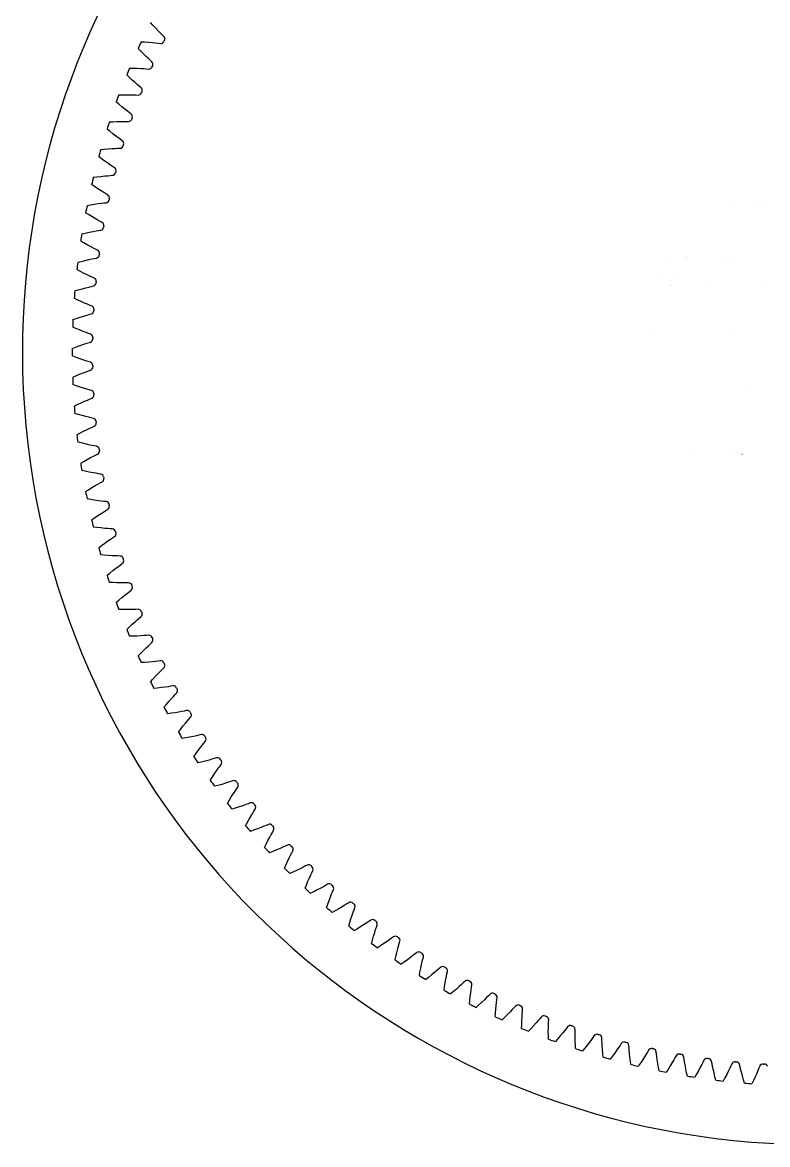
# Model space of a CAD drawing. Extents: x -8712 to 1826, y -2785 to 399.
# Drawn here: x -2061.2 to -1896.6, y -1034.3 to -786.5 of the extents above; entities that cross this region are included whole.
import ezdxf

# ---------------------------------------------------------------- set-up
doc = ezdxf.new("R2010")
doc.units = 0
doc.layers.get('0').update_dxf_attribs({"linetype": 'CONTINUOUS'})

msp = doc.modelspace()

# ---------------------------------------------------------------- linework, layer by layer
at = {"color": 1}
for p, q in [((-2032.39234, -787.044919), (-2032.899451, -786.477632)), ((-2031.785503, -787.70463), (-2032.39234, -787.044919)), ((-2031.193797, -788.328004), (-2031.785503, -787.70463)), ((-2030.721622, -788.811455), (-2031.193797, -788.328004)), ((-2030.339481, -789.193654), (-2030.721622, -788.811455)), ((-2029.965287, -789.560048), (-2030.339481, -789.193654)), ((-2035.117589, -792.762136), (-2035.646581, -792.215195)), ((-2034.48532, -793.397514), (-2035.117589, -792.762136)), ((-2034.959954, -790.725786), (-2034.200505, -790.772825)), ((-2034.200505, -790.772825), (-2033.306785, -790.840957)), ((-2033.306785, -790.840957), (-2032.450865, -790.919711)), ((-2032.450865, -790.919711), (-2031.778882, -790.991217)), ((-2031.778882, -790.991217), (-2031.242154, -791.054702)), ((-2031.242154, -791.054702), (-2030.722758, -791.12173)), ((-2033.869596, -793.997177), (-2034.48532, -793.397514)), ((-2033.378805, -794.461718), (-2033.869596, -793.997177)), ((-2032.981953, -794.82862), (-2033.378805, -794.461718)), ((-2032.593664, -795.18004), (-2032.981953, -794.82862)), ((-2037.538713, -796.54097), (-2036.778003, -796.558156)), ((-2036.778003, -796.558156), (-2035.882298, -796.591148)), ((-2035.882298, -796.591148), (-2035.023945, -796.636239)), ((-2035.023945, -796.636239), (-2034.349673, -796.681307)), ((-2034.349673, -796.681307), (-2033.810866, -796.723671)), ((-2033.810866, -796.723671), (-2033.289239, -796.770257)), ((-2037.616281, -798.581938), (-2038.166337, -798.056187)), ((-2036.959554, -799.192003), (-2037.616281, -798.581938)), ((-2036.320762, -799.767031), (-2036.959554, -799.192003)), ((-2035.812111, -800.211946), (-2036.320762, -799.767031)), ((-2035.401161, -800.562984), (-2035.812111, -800.211946)), ((-2039.887182, -802.452911), (-2039.126383, -802.440219)), ((-2039.126383, -802.440219), (-2038.230073, -802.438021)), ((-2038.230073, -802.438021), (-2037.370612, -802.449378)), ((-2037.370612, -802.449378), (-2036.69509, -802.467939)), ((-2036.69509, -802.467939), (-2036.155036, -802.489117)), ((-2036.155036, -802.489117), (-2035.631982, -802.515188)), ((-2034.999374, -800.898889), (-2035.401161, -800.562984)), ((-2039.884561, -804.495351), (-2040.454834, -803.991601)), ((-2039.20439, -805.079163), (-2039.884561, -804.495351)), ((-2038.543515, -805.628669), (-2039.20439, -805.079163)), ((-2038.017789, -806.053271), (-2038.543515, -805.628669)), ((-2037.593374, -806.387905), (-2038.017789, -806.053271)), ((-2037.178709, -806.707777), (-2037.593374, -806.387905)), ((-2041.918933, -810.493258), (-2042.508544, -810.012285)), ((-2042.001738, -808.452496), (-2041.242024, -808.409944)), ((-2041.242024, -808.409944), (-2040.346491, -808.372559)), ((-2040.346491, -808.372559), (-2039.487247, -808.350164)), ((-2039.487247, -808.350164), (-2038.811517, -808.342191)), ((-2038.811517, -808.342191), (-2038.271048, -808.34215)), ((-2038.271048, -808.34215), (-2037.747373, -808.347666)), ((-2041.216366, -811.049916), (-2041.918933, -810.493258)), ((-2040.534427, -811.573053), (-2041.216366, -811.049916)), ((-2039.992437, -811.976688), (-2040.534427, -811.573053)), ((-2039.555211, -812.294401), (-2039.992437, -811.976688)), ((-2039.128308, -812.597747), (-2039.555211, -812.294401)), ((-2043.879121, -814.530471), (-2043.121663, -814.458127)), ((-2043.121663, -814.458127), (-2042.228289, -814.385611)), ((-2042.228289, -814.385611), (-2041.370586, -814.329501)), ((-2041.370586, -814.329501), (-2040.69569, -814.295004)), ((-2040.69569, -814.295004), (-2040.155639, -814.273745)), ((-2040.155639, -814.273745), (-2039.632152, -814.258697)), ((-2043.71626, -816.56641), (-2044.324299, -816.108955)), ((-2042.99238, -817.095056), (-2043.71626, -816.56641)), ((-2042.290429, -817.591016), (-2042.99238, -817.095056)), ((-2041.73301, -817.973062), (-2042.290429, -817.591016)), ((-2041.805904, -820.274755), (-2041.283412, -820.239167)), ((-2041.283648, -818.273364), (-2041.73301, -817.973062)), ((-2040.845165, -818.559716), (-2041.283648, -818.273364)), ((-2045.273771, -822.705442), (-2045.899301, -822.272211)), ((-2045.516436, -820.677467), (-2044.762403, -820.57544)), ((-2044.529694, -823.205261), (-2045.273771, -822.705442)), ((-2044.762403, -820.57544), (-2043.872564, -820.467907)), ((-2043.872564, -820.467907), (-2043.017726, -820.378167)), ((-2043.017726, -820.378167), (-2042.344705, -820.3172)), ((-2042.344705, -820.3172), (-2041.805904, -820.274755)), ((-2043.808813, -823.673281), (-2044.529694, -823.205261)), ((-2043.236825, -824.033147), (-2043.808813, -823.673281)), ((-2042.77602, -824.315576), (-2043.236825, -824.033147)), ((-2042.326632, -824.584493), (-2042.77602, -824.315576)), ((-2046.91116, -826.884004), (-2046.161713, -826.752453)), ((-2046.161713, -826.752453), (-2045.276782, -826.610068)), ((-2045.276782, -826.610068), (-2044.426126, -826.486836)), ((-2044.426126, -826.486836), (-2043.756017, -826.399494)), ((-2043.756017, -826.399494), (-2043.219299, -826.335928)), ((-2043.219299, -826.335928), (-2042.698606, -826.279854)), ((-1905.243833, -826.24377), (-1905.245483, -826.244722)), ((-1898.735836, -826.245231), (-1898.738553, -826.246263)), ((-1897.400911, -826.24354), (-1897.403664, -826.244474)), ((-2046.589063, -828.900888), (-2047.231119, -828.49255)), ((-2045.825938, -829.37111), (-2046.589063, -828.900888)), ((-2045.087238, -829.810467), (-2045.825938, -829.37111)), ((-2044.501562, -830.1476), (-2045.087238, -829.810467)), ((-2044.030024, -830.411721), (-2044.501562, -830.1476)), ((-2046.438777, -832.802623), (-2045.593615, -832.646089)), ((-2045.593615, -832.646089), (-2044.927452, -832.532506)), ((-2044.927452, -832.532506), (-2044.393643, -832.447918)), ((-2044.393643, -832.447918), (-2043.875553, -832.371445)), ((-2043.570425, -830.662787), (-2044.030024, -830.411721)), ((-2047.66011, -835.143197), (-2048.317702, -834.76038)), ((-2048.06114, -833.140513), (-2047.317436, -832.97964)), ((-2047.317436, -832.97964), (-2046.438777, -832.802623)), ((-2046.879112, -835.583096), (-2047.66011, -835.143197)), ((-2046.123732, -835.993113), (-2046.879112, -835.583096)), ((-2045.525272, -836.306992), (-2046.123732, -835.993113)), ((-2045.043728, -836.552397), (-2045.525272, -836.306992)), ((-2044.574627, -836.785226), (-2045.043728, -836.552397)), ((-2048.964605, -839.437346), (-2048.22779, -839.2474)), ((-2048.22779, -839.2474), (-2047.356758, -839.036023)), ((-2047.356758, -839.036023), (-2046.518393, -838.846429)), ((-2046.518393, -838.846429), (-2045.857203, -838.70678)), ((-2045.857203, -838.70678), (-2045.327126, -838.6013)), ((-2045.327126, -838.6013), (-2044.812438, -838.504545)), ((-1918.166533, -838.491932), (-1918.167124, -838.49284)), ((-1914.758773, -838.478678), (-1914.759443, -838.479597)), ((-1914.199558, -838.477921), (-1914.200234, -838.478831)), ((-1905.664091, -838.480575), (-1905.665034, -838.481459)), ((-1904.43564, -838.480715), (-1904.436605, -838.481561)), ((-2048.485258, -841.422742), (-2049.157373, -841.066037)), ((-2047.687592, -841.83164), (-2048.485258, -841.422742)), ((-2046.916698, -842.211685), (-2047.687592, -841.83164)), ((-2046.306376, -842.501827), (-2046.916698, -842.211685)), ((-2045.815569, -842.728136), (-2046.306376, -842.501827)), ((-2047.199034, -845.078295), (-2046.543836, -844.912795)), ((-2046.543836, -844.912795), (-2046.018309, -844.786586)), ((-2046.018309, -844.786586), (-2045.507817, -844.6697)), ((-2045.337689, -842.942369), (-2045.815569, -842.728136)), ((-1920.646276, -842.924626), (-1920.646886, -842.92591)), ((-1918.361587, -844.65181), (-1918.362435, -844.653672)), ((-1917.866058, -844.650789), (-1917.866916, -844.652646)), ((-1917.524811, -842.937157), (-1917.525484, -842.938447)), ((-1909.677428, -844.652418), (-1909.678569, -844.654248)), ((-2049.063237, -847.72984), (-2049.748838, -847.399798)), ((-2049.62016, -845.764795), (-2048.891371, -845.546067)), ((-2048.891371, -845.546067), (-2048.029309, -845.300657)), ((-2048.029309, -845.300657), (-2047.199034, -845.078295)), ((-2048.250133, -848.107107), (-2049.063237, -847.72984)), ((-2047.464912, -848.456594), (-2048.250133, -848.107107)), ((-2046.84367, -848.722551), (-2047.464912, -848.456594)), ((-2046.344357, -848.929417), (-2046.84367, -848.722551)), ((-2045.858434, -849.124723), (-2046.344357, -848.929417)), ((-2050.026796, -852.113102), (-2049.307155, -851.865931)), ((-2049.307155, -851.865931), (-2048.455393, -851.586865)), ((-2048.455393, -851.586865), (-2047.634488, -851.332078)), ((-2047.634488, -851.332078), (-2046.986293, -851.140984)), ((-2046.986293, -851.140984), (-2046.466126, -850.994239)), ((-2046.466126, -850.994239), (-2045.960616, -850.857401)), ((-2049.393155, -854.054768), (-2050.091184, -853.751897)), ((-2048.565866, -854.399821), (-2049.393155, -854.054768)), ((-2047.76753, -854.718211), (-2048.565866, -854.399821)), ((-2047.136325, -854.959573), (-2047.76753, -854.718211)), ((-2046.629275, -855.146677), (-2047.136325, -854.959573)), ((-2047.824084, -857.598136), (-2047.183891, -857.381741)), ((-2047.183891, -857.381741), (-2046.669886, -857.214688)), ((-2046.669886, -857.214688), (-2046.170138, -857.058109)), ((-2046.13606, -855.322755), (-2046.629275, -855.146677)), ((-1921.312245, -855.32199), (-1921.312366, -855.323059)), ((-1904.07025, -855.320889), (-1904.070521, -855.322108)), ((-2050.183885, -858.472479), (-2049.474503, -858.197246)), ((-2049.474503, -858.197246), (-2048.634354, -857.884955)), ((-2048.634354, -857.884955), (-2047.824084, -857.598136)), ((-2049.474503, -860.387772), (-2050.183885, -860.112539)), ((-2048.634305, -860.70008), (-2049.474503, -860.387772)), ((-2047.824084, -860.986881), (-2048.634305, -860.70008)), ((-2047.183891, -861.203277), (-2047.824084, -860.986881)), ((-2046.669886, -861.37033), (-2047.183891, -861.203277)), ((-2046.170138, -861.526909), (-2046.669886, -861.37033)), ((-2050.091184, -864.833121), (-2049.393155, -864.53025)), ((-2049.393155, -864.53025), (-2048.565914, -864.185216)), ((-2048.565914, -864.185216), (-2047.767529, -863.866807)), ((-2047.767529, -863.866807), (-2047.136325, -863.625444)), ((-2047.136325, -863.625444), (-2046.629276, -863.43834)), ((-2046.629276, -863.43834), (-2046.13606, -863.262263)), ((-2049.307155, -866.719087), (-2050.026796, -866.471916)), ((-2048.455344, -866.998168), (-2049.307155, -866.719087)), ((-2047.634488, -867.252939), (-2048.455344, -866.998168)), ((-2046.986293, -867.444034), (-2047.634488, -867.252939)), ((-2046.466126, -867.590779), (-2046.986293, -867.444034)), ((-2046.84367, -869.862467), (-2046.344357, -869.6556)), ((-2045.960615, -867.727617), (-2046.466126, -867.590779)), ((-2046.344357, -869.6556), (-2045.858434, -869.460295)), ((-1901.510025, -867.733325), (-1901.509476, -867.734321)), ((-2049.748838, -871.185219), (-2049.063237, -870.855177)), ((-2049.063237, -870.855177), (-2048.25018, -870.477932)), ((-2048.25018, -870.477932), (-2047.464912, -870.128424)), ((-2047.464912, -870.128424), (-2046.84367, -869.862467)), ((-2048.891371, -873.03895), (-2049.62016, -872.820223)), ((-2048.029259, -873.284375), (-2048.891371, -873.03895)), ((-2047.199034, -873.506723), (-2048.029259, -873.284375)), ((-2046.543836, -873.672222), (-2047.199034, -873.506723)), ((-2046.018309, -873.798432), (-2046.543836, -873.672222)), ((-2045.507816, -873.915318), (-2046.018309, -873.798432)), ((-2049.157373, -877.51898), (-2048.485258, -877.162276)), ((-2048.485258, -877.162276), (-2047.687639, -876.753401)), ((-2047.687639, -876.753401), (-2046.916697, -876.373333)), ((-2046.916697, -876.373333), (-2046.306376, -876.083191)), ((-2046.306376, -876.083191), (-2045.81557, -875.856881)), ((-2045.81557, -875.856881), (-2045.337689, -875.642649)), ((-2048.22779, -879.337618), (-2048.964605, -879.147672)), ((-2047.356708, -879.549007), (-2048.22779, -879.337618)), ((-2046.518393, -879.738589), (-2047.356708, -879.549007)), ((-2045.857203, -879.878238), (-2046.518393, -879.738589)), ((-2045.327126, -879.983718), (-2045.857203, -879.878238)), ((-2045.525272, -882.278025), (-2045.043729, -882.032621)), ((-2044.812438, -880.080472), (-2045.327126, -879.983718)), ((-2045.043729, -882.032621), (-2044.574628, -881.799792)), ((-1913.443295, -881.801595), (-1913.442036, -881.80312)), ((-1903.65125, -881.820222), (-1903.649157, -881.821845)), ((-1902.267663, -881.821612), (-1902.265486, -881.823166)), ((-2048.317702, -883.824637), (-2047.66011, -883.441821)), ((-2047.66011, -883.441821), (-2046.879157, -883.001947)), ((-2046.879157, -883.001947), (-2046.123732, -882.591905)), ((-2046.123732, -882.591905), (-2045.525272, -882.278025)), ((-2047.317436, -885.605378), (-2048.06114, -885.444505)), ((-2046.438726, -885.782405), (-2047.317436, -885.605378)), ((-2045.593615, -885.938929), (-2046.438726, -885.782405)), ((-2044.927452, -886.052512), (-2045.593615, -885.938929)), ((-2044.393643, -886.1371), (-2044.927452, -886.052512)), ((-2043.875553, -886.213573), (-2044.393643, -886.1371)), ((-2046.589063, -889.684129), (-2045.825982, -889.213934)), ((-2045.825982, -889.213934), (-2045.087237, -888.77455)), ((-2045.087237, -888.77455), (-2044.501562, -888.437418)), ((-2044.501562, -888.437418), (-2044.030024, -888.173297)), ((-2044.030024, -888.173297), (-2043.570426, -887.922231)), ((-2047.231119, -890.092467), (-2046.589063, -889.684129)), ((-2046.161713, -891.832565), (-2046.91116, -891.701014)), ((-2045.276731, -891.974958), (-2046.161713, -891.832565)), ((-2044.426126, -892.098182), (-2045.276731, -891.974958)), ((-2043.756017, -892.185524), (-2044.426126, -892.098182)), ((-2043.808813, -894.911737), (-2043.236825, -894.55187)), ((-2043.219299, -892.24909), (-2043.756017, -892.185524)), ((-2043.236825, -894.55187), (-2042.77602, -894.269441)), ((-2042.698606, -892.305164), (-2043.219299, -892.24909)), ((-2042.77602, -894.269441), (-2042.326632, -894.000525)), ((-2045.899301, -896.312806), (-2045.273771, -895.879576)), ((-2045.273771, -895.879576), (-2044.529738, -895.379785)), ((-2044.529738, -895.379785), (-2043.808813, -894.911737)), ((-2044.762403, -898.009577), (-2045.516436, -897.907551)), ((-2043.872513, -898.117116), (-2044.762403, -898.009577)), ((-2043.017726, -898.206851), (-2043.872513, -898.117116)), ((-2042.344705, -898.267817), (-2043.017726, -898.206851)), ((-2041.805904, -898.310262), (-2042.344705, -898.267817)), ((-2041.283411, -898.345851), (-2041.805904, -898.310262)), ((-2044.324299, -902.476063), (-2043.71626, -902.018608)), ((-2043.71626, -902.018608), (-2042.992423, -901.489992)), ((-2042.992423, -901.489992), (-2042.290429, -900.994001)), ((-2042.290429, -900.994001), (-2041.73301, -900.611956)), ((-2041.73301, -900.611956), (-2041.283648, -900.311653)), ((-2041.283648, -900.311653), (-2040.845165, -900.025302)), ((-2043.121663, -904.126891), (-2043.879121, -904.054546)), ((-2042.228237, -904.19941), (-2043.121663, -904.126891)), ((-2041.370586, -904.255517), (-2042.228237, -904.19941)), ((-2040.69569, -904.290013), (-2041.370586, -904.255517)), ((-2040.155639, -904.311273), (-2040.69569, -904.290013)), ((-2039.632152, -904.326321), (-2040.155639, -904.311273)), ((-2040.534427, -907.011965), (-2039.992437, -906.60833)), ((-2039.992437, -906.60833), (-2039.555212, -906.290617)), ((-2039.555212, -906.290617), (-2039.128308, -905.987271)), ((-2042.508544, -908.572733), (-2041.918933, -908.09176)), ((-2041.918933, -908.09176), (-2041.216407, -907.535133)), ((-2041.216407, -907.535133), (-2040.534427, -907.011965)), ((-2041.242024, -910.175073), (-2042.001738, -910.132522)), ((-2040.346439, -910.212461), (-2041.242024, -910.175073)), ((-2039.487247, -910.234853), (-2040.346439, -910.212461)), ((-2038.811517, -910.242827), (-2039.487247, -910.234853)), ((-2038.271047, -910.242867), (-2038.811517, -910.242827)), ((-2037.747373, -910.237352), (-2038.271047, -910.242867)), ((-2037.593374, -912.197113), (-2037.178709, -911.877241)), ((-2040.454834, -914.593417), (-2039.884561, -914.089666)), ((-2039.884561, -914.089666), (-2039.20443, -913.505888)), ((-2039.20443, -913.505888), (-2038.543515, -912.956348)), ((-2038.543515, -912.956348), (-2038.017789, -912.531746)), ((-2038.017789, -912.531746), (-2037.593374, -912.197113)), ((-2039.126383, -916.144798), (-2039.887182, -916.132106)), ((-2038.230021, -916.146997), (-2039.126383, -916.144798)), ((-2037.370612, -916.13564), (-2038.230021, -916.146997)), ((-2036.69509, -916.117078), (-2037.370612, -916.13564)), ((-2036.155036, -916.0959), (-2036.69509, -916.117078)), ((-2035.631981, -916.06983), (-2036.155036, -916.0959)), ((-2037.616281, -920.00308), (-2036.959593, -919.39305)), ((-2036.959593, -919.39305), (-2036.320762, -918.817986)), ((-2036.320762, -918.817986), (-2035.812111, -918.373072)), ((-2035.812112, -918.373072), (-2035.401162, -918.022034)), ((-2035.401162, -918.022034), (-2034.999375, -917.686129)), ((-2038.166337, -920.528831), (-2037.616281, -920.00308)), ((-2033.810866, -921.861346), (-2034.349673, -921.903711)), ((-2033.289239, -921.814761), (-2033.810866, -921.861346)), ((-2036.778003, -922.026861), (-2037.538713, -922.044048)), ((-2035.882246, -921.993867), (-2036.778003, -922.026861)), ((-2035.023945, -921.948779), (-2035.882246, -921.993867)), ((-2034.349673, -921.903711), (-2035.023945, -921.948779)), ((-2033.869596, -924.58784), (-2033.378805, -924.123299)), ((-2033.378805, -924.123299), (-2032.981954, -923.756398)), ((-2032.981954, -923.756398), (-2032.593664, -923.404978)), ((-2035.646581, -926.369822), (-2035.117589, -925.822882)), ((-2035.117589, -925.822882), (-2034.485357, -925.187541)), ((-2034.485357, -925.187541), (-2033.869596, -924.58784)), ((-2034.200505, -927.812193), (-2034.959954, -927.859231)), ((-2033.306734, -927.744056), (-2034.200505, -927.812193)), ((-2032.450865, -927.665306), (-2033.306734, -927.744056)), ((-2031.778882, -927.593801), (-2032.450865, -927.665306)), ((-2031.242154, -927.530316), (-2031.778882, -927.593801)), ((-2030.722757, -927.463287), (-2031.242154, -927.530316)), ((-2030.339481, -929.391364), (-2029.965287, -929.02497)), ((-2032.899451, -932.107386), (-2032.39234, -931.540099)), ((-2032.39234, -931.540099), (-2031.785539, -930.880426)), ((-2031.785539, -930.880426), (-2031.193797, -930.257013)), ((-2031.193797, -930.257013), (-2030.721622, -929.773562)), ((-2030.721622, -929.773562), (-2030.339481, -929.391364)), ((-2031.397863, -933.491871), (-2032.15488, -933.56869)), ((-2030.507456, -933.388698), (-2031.397863, -933.491871)), ((-2029.655339, -933.276408), (-2030.507456, -933.388698)), ((-2028.986681, -933.178576), (-2029.655339, -933.276408)), ((-2028.452859, -933.094068), (-2028.986681, -933.178576)), ((-2027.936494, -933.0067), (-2028.452859, -933.094068)), ((-2029.444735, -937.145915), (-2028.8643, -936.462928)), ((-2028.8643, -936.462928), (-2028.297489, -935.816765)), ((-2028.297489, -935.816765), (-2027.844659, -935.315149)), ((-2027.844659, -935.315149), (-2027.477817, -934.918242)), ((-2027.477817, -934.918242), (-2027.118297, -934.53744)), ((-2029.929183, -937.732674), (-2029.444735, -937.145915)), ((-2028.374398, -939.05714), (-2029.127816, -939.163619)), ((-2027.488728, -938.919089), (-2028.374398, -939.05714)), ((-2026.641677, -938.773431), (-2027.488728, -938.919089)), ((-2025.977375, -938.649424), (-2026.641677, -938.773431)), ((-2025.447282, -938.544023), (-2025.977375, -938.649424)), ((-2024.934746, -938.43645), (-2025.447282, -938.544023)), ((-2025.726146, -941.926439), (-2025.18514, -941.258521)), ((-2025.18514, -941.258521), (-2024.752352, -940.739514)), ((-2024.752352, -940.739514), (-2024.401376, -940.328511)), ((-2024.401376, -940.328511), (-2024.057083, -939.933888)), ((-2026.740358, -943.237013), (-2026.27932, -942.631688)), ((-2026.27932, -942.631688), (-2025.726146, -941.926439)), ((-2023.414526, -944.147901), (-2024.255206, -944.326702)), ((-2022.755605, -943.997909), (-2023.414526, -944.147901)), ((-2022.230059, -943.871778), (-2022.755605, -943.997909)), ((-2021.722141, -943.744166), (-2022.230059, -943.871778)), ((-2025.134773, -944.499418), (-2025.883429, -944.635394)), ((-2024.255206, -944.326702), (-2025.134773, -944.499418)), ((-2022.375915, -947.262535), (-2021.861548, -946.573892)), ((-2021.861548, -946.573892), (-2021.44947, -946.038293)), ((-2021.44947, -946.038293), (-2021.1149, -945.613828)), ((-2021.1149, -945.613828), (-2020.786365, -945.205993)), ((-2023.337892, -948.611916), (-2022.900974, -947.988957)), ((-2022.900974, -947.988957), (-2022.375915, -947.262535)), ((-2018.806149, -949.069118), (-2019.326338, -949.215784)), ((-2018.303633, -948.921663), (-2018.806149, -949.069118)), ((-2021.683983, -949.810312), (-2022.426724, -949.975576)), ((-2020.811875, -949.603198), (-2021.683983, -949.810312)), ((-2019.978862, -949.39153), (-2020.811875, -949.603198)), ((-2019.326338, -949.215784), (-2019.978862, -949.39153)), ((-2018.331838, -951.754681), (-2017.941105, -951.203317)), ((-2017.941105, -951.203317), (-2017.623458, -950.766044)), ((-2017.623458, -950.766044), (-2017.311188, -950.345625)), ((-2019.727031, -953.849095), (-2019.314907, -953.209463)), ((-2019.314907, -953.209463), (-2018.818772, -952.462987)), ((-2018.818772, -952.462987), (-2018.331838, -951.754681)), ((-2014.684493, -953.960959), (-2015.180833, -954.128029)), ((-2018.027348, -954.981635), (-2018.763028, -955.175931)), ((-2017.164044, -954.740442), (-2018.027348, -954.981635)), ((-2016.339984, -954.496233), (-2017.164044, -954.740442)), ((-2015.694862, -954.295005), (-2016.339984, -954.496233)), ((-2015.180833, -954.128029), (-2015.694863, -954.295005)), ((-2014.601453, -956.7929), (-2014.232667, -956.226621)), ((-2014.232667, -956.226621), (-2013.932432, -955.777214)), ((-2013.932432, -955.777214), (-2013.636908, -955.34486)), ((-2015.913344, -958.940474), (-2015.526649, -958.285155)), ((-2015.526649, -958.285155), (-2015.060203, -957.519777)), ((-2015.060203, -957.519777), (-2014.601453, -956.7929)), ((-2011.359699, -959.04071), (-2011.866777, -959.227738)), ((-2010.870301, -958.854283), (-2011.359699, -959.04071)), ((-2014.170508, -960.005412), (-2014.897993, -960.228441)), ((-2013.317338, -959.730512), (-2014.170508, -960.005412)), ((-2012.503501, -959.454139), (-2013.317338, -959.730512)), ((-2011.866777, -959.227738), (-2012.503501, -959.454139)), ((-2010.676143, -961.68078), (-2010.329874, -961.10046)), ((-2010.329874, -961.10046), (-2010.047514, -960.639612)), ((-2010.047514, -960.639612), (-2009.769193, -960.195989)), ((-2011.90271, -963.878204), (-2011.542041, -963.208208)), ((-2011.542041, -963.208208), (-2011.106003, -962.425107)), ((-2011.106003, -962.425107), (-2010.676143, -961.68078)), ((-2007.348641, -963.799587), (-2007.847985, -964.006379)), ((-2006.866939, -963.59409), (-2007.348641, -963.799587)), ((-2010.119408, -964.873897), (-2010.837576, -965.125315)), ((-2009.277689, -964.565713), (-2010.119408, -964.873897)), ((-2008.47533, -964.257603), (-2009.277689, -964.565713)), ((-2007.847985, -964.006379), (-2008.47533, -964.257603)), ((-2006.962269, -967.171415), (-2006.561963, -966.410786)), ((-2006.561963, -966.410786), (-2006.238744, -965.817318)), ((-2006.238744, -965.817318), (-2005.974695, -965.345741)), ((-2005.974695, -965.345741), (-2005.714004, -964.891532)), ((-2007.701313, -968.65467), (-2007.367227, -967.971031)), ((-2007.367227, -967.971031), (-2006.962269, -967.171415)), ((-2004.261681, -968.899218), (-2005.051325, -969.238591)), ((-2003.644683, -968.623558), (-2004.261681, -968.899218)), ((-2003.153842, -968.397322), (-2003.644683, -968.623558)), ((-2002.68058, -968.173072), (-2003.153842, -968.397322)), ((-2005.880296, -969.579583), (-2006.58804, -969.859002)), ((-2005.051325, -969.238591), (-2005.880296, -969.579583)), ((-2002.635391, -971.751381), (-2002.265256, -970.975622)), ((-2002.265256, -970.975622), (-2001.965585, -970.369923)), ((-2001.965586, -970.369923), (-2001.720254, -969.888342)), ((-2001.720254, -969.888342), (-2001.477596, -969.424249)), ((-2003.315633, -973.262507), (-2003.008643, -972.566279)), ((-2003.008643, -972.566279), (-2002.635391, -971.751381)), ((-2000.644763, -973.74194), (-2001.459708, -974.115215)), ((-1999.869051, -973.371827), (-2000.644763, -973.74194)), ((-1999.263351, -973.072157), (-1999.869051, -973.371827)), ((-1998.781771, -972.826825), (-1999.263351, -973.072157)), ((-1998.317678, -972.584167), (-1998.781771, -972.826825)), ((-1997.290751, -974.260413), (-1997.066501, -973.787151)), ((-2001.459708, -974.115215), (-2002.155936, -974.422204)), ((-1998.473012, -976.986868), (-1998.13204, -976.157944)), ((-1998.13204, -976.157944), (-1997.792646, -975.368252)), ((-1997.792646, -975.368252), (-1997.516987, -974.751254)), ((-1997.516987, -974.751254), (-1997.290751, -974.260413)), ((-1998.752431, -977.694611), (-1998.473012, -976.986868)), ((-1996.86446, -978.473798), (-1997.548099, -978.807885)), ((-1996.064798, -978.068817), (-1996.86446, -978.473798)), ((-1995.304215, -977.668535), (-1996.064798, -978.068817)), ((-1994.710747, -977.345316), (-1995.304215, -977.668535)), ((-1994.239169, -977.081266), (-1994.710747, -977.345316)), ((-1993.78496, -976.820575), (-1994.239169, -977.081266)), ((-1992.899807, -978.954556), (-1992.693016, -978.455212)), ((-1992.693016, -978.455212), (-1992.487519, -977.973511)), ((-1994.018744, -981.944147), (-1993.767326, -981.22598)), ((-1993.767326, -981.22598), (-1993.45916, -980.384309)), ((-1993.45916, -980.384309), (-1993.151031, -979.581901)), ((-1993.151031, -979.581901), (-1992.899807, -978.954556)), ((-1989.533041, -981.154085), (-1989.993889, -981.436445)), ((-1989.089417, -980.875764), (-1989.533041, -981.154085)), ((-1992.101637, -982.648612), (-1992.771633, -983.009281)), ((-1991.318491, -982.212549), (-1992.101637, -982.648612)), ((-1990.574209, -981.782715), (-1991.318491, -982.212549)), ((-1989.993889, -981.436445), (-1990.574209, -981.782715)), ((-1988.623957, -984.423959), (-1988.347568, -983.610072)), ((-1988.347568, -983.610072), (-1988.121167, -982.973348)), ((-1988.121167, -982.973348), (-1987.934139, -982.466271)), ((-1987.934139, -982.466271), (-1987.747712, -981.976873)), ((-1989.12187, -986.004564), (-1988.898841, -985.277079)), ((-1988.898841, -985.277079), (-1988.623957, -984.423959)), ((-1986.413161, -986.166747), (-1987.178584, -986.63322)), ((-1985.686329, -985.708024), (-1986.413161, -986.166747)), ((-1985.12005, -985.339238), (-1985.686329, -985.708024)), ((-1984.670643, -985.039003), (-1985.12005, -985.339238)), ((-1984.238288, -984.743479), (-1984.670643, -985.039003)), ((-1983.188433, -986.801434), (-1983.021458, -986.287404)), ((-1983.021458, -986.287404), (-1982.854388, -985.791065)), ((-1987.178584, -986.63322), (-1987.833903, -987.019915)), ((-1983.875064, -989.13392), (-1983.633885, -988.270665)), ((-1983.633885, -988.270665), (-1983.389662, -987.446555)), ((-1983.389662, -987.446555), (-1983.188433, -986.801434)), ((-1979.659473, -988.730029), (-1980.096746, -989.047676)), ((-1979.239053, -988.417759), (-1979.659473, -988.730029)), ((-1984.06936, -989.8696), (-1983.875064, -989.13392)), ((-1982.102891, -990.421478), (-1982.742524, -990.833602)), ((-1981.356373, -989.925314), (-1982.102891, -990.421478)), ((-1980.64811, -989.43841), (-1981.356373, -989.925314)), ((-1980.096746, -989.047676), (-1980.64811, -989.43841)), ((-1978.496639, -991.918496), (-1978.284959, -991.085433)), ((-1978.284959, -991.085433), (-1978.109213, -990.432909)), ((-1978.109213, -990.432909), (-1977.962547, -989.912721)), ((-1977.962547, -989.912721), (-1977.815092, -989.410205)), ((-1978.869005, -993.533295), (-1978.703741, -992.790554)), ((-1978.703741, -992.790554), (-1978.496639, -991.918496)), ((-1976.155922, -993.482455), (-1976.882386, -994.007545)), ((-1975.467321, -992.96812), (-1976.155922, -993.482455)), ((-1974.931722, -992.556041), (-1975.467321, -992.96812)), ((-1974.507257, -992.221471), (-1974.931722, -992.556041)), ((-1974.099421, -991.892936), (-1974.507257, -992.221471)), ((-1972.891337, -993.862176), (-1972.765207, -993.33663)), ((-1972.765207, -993.33663), (-1972.637594, -992.828713)), ((-1976.882386, -994.007545), (-1977.505345, -994.444463)), ((-1973.392846, -996.241344), (-1973.220141, -995.361828)), ((-1973.220141, -995.361828), (-1973.04133, -994.521097)), ((-1973.04133, -994.521097), (-1972.891337, -993.862176)), ((-1969.632942, -995.858923), (-1970.15195, -996.291712)), ((-1969.22194, -995.507947), (-1969.632942, -995.858923)), ((-1968.827316, -995.163654), (-1969.22194, -995.507947)), ((-1967.437452, -996.553854), (-1967.329878, -996.041318)), ((-1973.528823, -996.990001), (-1973.392846, -996.241344)), ((-1971.525116, -997.385891), (-1972.130442, -997.846929)), ((-1970.819827, -996.832685), (-1971.525116, -997.385891)), ((-1970.15195, -996.291712), (-1970.819827, -996.832685)), ((-1967.950569, -999.480969), (-1967.812527, -998.595351)), ((-1967.812527, -998.595351), (-1967.66686, -997.748248)), ((-1967.66686, -997.748248), (-1967.542852, -997.083946)), ((-1967.542852, -997.083946), (-1967.437452, -996.553854)), ((-1963.811671, -998.584388), (-1964.208577, -998.95123)), ((-1963.430869, -998.224868), (-1963.811671, -998.584388)), ((-1968.057048, -1000.234387), (-1967.950569, -999.480969)), ((-1966.039344, -1000.551307), (-1966.626103, -1001.035755)), ((-1965.356318, -999.970838), (-1966.039344, -1000.551307)), ((-1964.710194, -999.404061), (-1965.356318, -999.970838)), ((-1964.208577, -998.95123), (-1964.710194, -999.404061)), ((-1962.282133, -1001.614078), (-1962.169837, -1000.76191)), ((-1962.169837, -1000.76191), (-1962.072005, -1000.093252)), ((-1962.072005, -1000.093252), (-1961.987497, -999.55943)), ((-1961.987497, -999.55943), (-1961.900128, -999.043066)), ((-1957.918399, -1001.071858), (-1958.284792, -1001.446052)), ((-1962.462118, -1003.261451), (-1962.3853, -1002.504434)), ((-1962.3853, -1002.504434), (-1962.282133, -1001.614078)), ((-1960.433528, -1003.498912), (-1961.000815, -1004.006022)), ((-1959.773817, -1002.892075), (-1960.433528, -1003.498912)), ((-1959.150442, -1002.300368), (-1959.773817, -1002.892075)), ((-1958.666991, -1001.828193), (-1959.150442, -1002.300368)), ((-1958.284792, -1001.446052), (-1958.666991, -1001.828193)), ((-1956.637489, -1004.413357), (-1956.558735, -1003.557436)), ((-1956.558735, -1003.557436), (-1956.48723, -1002.885453)), ((-1956.48723, -1002.885453), (-1956.423745, -1002.348725)), ((-1956.423745, -1002.348725), (-1956.356716, -1001.829329)), ((-1956.75266, -1006.066525), (-1956.705621, -1005.307076)), ((-1956.705621, -1005.307076), (-1956.637489, -1004.413357)), ((-1954.080933, -1005.591892), (-1954.716311, -1006.224161)), ((-1953.481269, -1004.976167), (-1954.080933, -1005.591892)), ((-1953.016728, -1004.485376), (-1953.481269, -1004.976167)), ((-1952.649827, -1004.088525), (-1953.016728, -1004.485376)), ((-1952.298406, -1003.700235), (-1952.649827, -1004.088525)), ((-1950.842208, -1006.130516), (-1950.79714, -1005.456244)), ((-1950.79714, -1005.456244), (-1950.754775, -1004.917437)), ((-1950.754775, -1004.917437), (-1950.70819, -1004.39581)), ((-1946.579557, -1006.105945), (-1946.915463, -1006.507733)), ((-1954.716311, -1006.224161), (-1955.263251, -1006.753152)), ((-1950.937477, -1008.645285), (-1950.92029, -1007.884574)), ((-1950.92029, -1007.884574), (-1950.887298, -1006.988869)), ((-1950.887298, -1006.988869), (-1950.842208, -1006.130516)), ((-1948.286443, -1008.066125), (-1948.896508, -1008.722852)), ((-1947.711415, -1007.427333), (-1948.286443, -1008.066125)), ((-1947.266501, -1006.918683), (-1947.711415, -1007.427333)), ((-1946.915463, -1006.507733), (-1947.266501, -1006.918683)), ((-1945.040426, -1009.336644), (-1945.029069, -1008.477183)), ((-1945.029069, -1008.477183), (-1945.010507, -1007.801661)), ((-1945.010507, -1007.801661), (-1944.989329, -1007.261607)), ((-1944.989329, -1007.261607), (-1944.963258, -1006.738553)), ((-1940.770669, -1008.28528), (-1941.090542, -1008.699945)), ((-1948.896508, -1008.722852), (-1949.422259, -1009.272908)), ((-1945.038227, -1010.232954), (-1945.040426, -1009.336644)), ((-1945.025535, -1010.993753), (-1945.038227, -1010.232954)), ((-1942.983095, -1010.991132), (-1943.486846, -1011.561405)), ((-1942.399283, -1010.310961), (-1942.983095, -1010.991132)), ((-1941.849777, -1009.650086), (-1942.399283, -1010.310961)), ((-1941.425175, -1009.12436), (-1941.849777, -1009.650086)), ((-1941.090542, -1008.699945), (-1941.425175, -1009.12436)), ((-1939.136296, -1009.377619), (-1939.130781, -1008.853945)), ((-1939.136256, -1009.918088), (-1939.136296, -1009.377619)), ((-1939.128282, -1010.593818), (-1939.136256, -1009.918088)), ((-1939.105888, -1011.453062), (-1939.128282, -1010.593818)), ((-1935.184046, -1010.661783), (-1935.501759, -1011.099008)), ((-1934.8807, -1010.234879), (-1935.184046, -1010.661783)), ((-1933.204702, -1011.26221), (-1933.21975, -1010.738723)), ((-1939.068502, -1012.348595), (-1939.105888, -1011.453062)), ((-1939.025951, -1013.108309), (-1939.068502, -1012.348595)), ((-1936.985188, -1013.025505), (-1937.466162, -1013.615115)), ((-1936.42853, -1012.322937), (-1936.985188, -1013.025505)), ((-1935.905394, -1011.640998), (-1936.42853, -1012.322937)), ((-1935.501759, -1011.099008), (-1935.905394, -1011.640998)), ((-1933.183442, -1011.802262), (-1933.204702, -1011.26221)), ((-1933.148946, -1012.477157), (-1933.183442, -1011.802262)), ((-1933.092835, -1013.33486), (-1933.148946, -1012.477157)), ((-1933.02032, -1014.228234), (-1933.092835, -1013.33486)), ((-1929.88743, -1013.397), (-1930.38339, -1014.098952)), ((-1929.505385, -1012.839581), (-1929.88743, -1013.397)), ((-1929.205082, -1012.39022), (-1929.505385, -1012.839581)), ((-1928.91873, -1011.951736), (-1929.205082, -1012.39022)), ((-1927.203691, -1012.912476), (-1927.23928, -1012.389983)), ((-1927.161246, -1013.451276), (-1927.203691, -1012.912476)), ((-1927.10028, -1014.124297), (-1927.161246, -1013.451276)), ((-1922.893954, -1013.433203), (-1923.16287, -1013.882591)), ((-1932.947975, -1014.985692), (-1933.02032, -1014.228234)), ((-1930.912037, -1014.822832), (-1931.369491, -1015.43087)), ((-1930.38339, -1014.098952), (-1930.912037, -1014.822832)), ((-1927.010539, -1014.979135), (-1927.10028, -1014.124297)), ((-1926.903006, -1015.868974), (-1927.010539, -1014.979135)), ((-1926.800979, -1016.623008), (-1926.903006, -1015.868974)), ((-1924.273185, -1015.636266), (-1924.773005, -1016.380342)), ((-1923.805166, -1014.915384), (-1924.273185, -1015.636266)), ((-1923.445299, -1014.343396), (-1923.805166, -1014.915384)), ((-1923.16287, -1013.882591), (-1923.445299, -1014.343396)), ((-1921.142518, -1014.32587), (-1921.198592, -1013.805177)), ((-1921.078953, -1014.862589), (-1921.142518, -1014.32587)), ((-1920.991611, -1015.532697), (-1921.078953, -1014.862588)), ((-1920.868378, -1016.383353), (-1920.991611, -1015.532697)), ((-1917.330846, -1015.608133), (-1917.667979, -1016.193809)), ((-1917.066726, -1015.136595), (-1917.330846, -1015.608133)), ((-1916.81566, -1014.676997), (-1917.066726, -1015.136595)), ((-1915.030529, -1015.500214), (-1915.107002, -1014.982125)), ((-1914.945941, -1016.034023), (-1915.030529, -1015.500214)), ((-1914.832358, -1016.700186), (-1914.945941, -1016.034023)), ((-1910.693221, -1015.681198), (-1910.92605, -1016.1503)), ((-1908.877147, -1016.433697), (-1908.973901, -1015.919009)), ((-1924.773005, -1016.380342), (-1925.206235, -1017.005872)), ((-1920.725993, -1017.268284), (-1920.868378, -1016.383353)), ((-1920.594442, -1018.017731), (-1920.725993, -1017.268284)), ((-1918.577558, -1017.695635), (-1918.985896, -1018.337691)), ((-1918.107336, -1016.932509), (-1918.577558, -1017.695635)), ((-1917.667979, -1016.193809), (-1918.107336, -1016.932509)), ((-1914.675824, -1017.545349), (-1914.832358, -1016.700186)), ((-1914.498806, -1018.424007), (-1914.675824, -1017.545349)), ((-1914.337934, -1019.167711), (-1914.498806, -1018.424007)), ((-1911.89535, -1017.985683), (-1912.33525, -1018.766681)), ((-1911.485334, -1017.230303), (-1911.89535, -1017.985683)), ((-1911.171454, -1016.631843), (-1911.485334, -1017.230303)), ((-1910.92605, -1016.1503), (-1911.171454, -1016.631843)), ((-1908.771667, -1016.963774), (-1908.877147, -1016.433697)), ((-1908.632018, -1017.624964), (-1908.771667, -1016.963774)), ((-1908.442424, -1018.46333), (-1908.632018, -1017.624964)), ((-1908.231047, -1019.334361), (-1908.442424, -1018.46333)), ((-1905.266762, -1018.023269), (-1905.646807, -1018.794163)), ((-1904.97662, -1017.412947), (-1905.266762, -1018.023269)), ((-1904.75031, -1016.922141), (-1904.97662, -1017.412948)), ((-1904.536077, -1016.44426), (-1904.75031, -1016.922141)), ((-1902.691861, -1017.12488), (-1902.808747, -1016.614388)), ((-1902.565651, -1017.650407), (-1902.691861, -1017.12488)), ((-1902.400152, -1018.305605), (-1902.565651, -1017.650407)), ((-1902.17779, -1019.135881), (-1902.400152, -1018.305605)), ((-1898.755895, -1017.950241), (-1899.021853, -1018.571483)), ((-1898.549029, -1017.450928), (-1898.755895, -1017.950241)), ((-1898.353723, -1016.965005), (-1898.549029, -1017.450928)), ((-1912.33525, -1018.766681), (-1912.718066, -1019.424273)), ((-1908.0411, -1020.071176), (-1908.231047, -1019.334361)), ((-1906.055705, -1019.59183), (-1906.412409, -1020.263944)), ((-1905.646807, -1018.794163), (-1906.055705, -1019.59183)), ((-1901.932379, -1019.997942), (-1902.17779, -1019.135881)), ((-1901.713652, -1020.726731), (-1901.932379, -1019.997942)), ((-1899.748606, -1020.169808), (-1900.078648, -1020.855409)), ((-1899.371339, -1019.356704), (-1899.748606, -1020.169808)), ((-1899.021853, -1018.571483), (-1899.371339, -1019.356704))]:
    msp.add_line(p, q, dxfattribs=at)
for centre, radius, start, end in [((-1886.185938, -859.292509), 175, 107.873488, 73.50008), ((-2030.499657, -790.086306), 0.75, 330.878229, 44.561797), ((-1888.185937, -859.292509), 157.5, 154.081833, 154.168167), ((-1888.185958, -859.292499), 162, 154.959973, 155.540027), ((-2030.640303, -790.376277), 0.75, 263.688167, 337.371774), ((-2033.106961, -795.726872), 0.75, 333.128229, 46.811797), ((-1888.185958, -859.2925), 162, 157.209973, 157.790027), ((-2033.236114, -796.022141), 0.75, 265.938167, 339.621774), ((-1888.185938, -859.292509), 157.5, 156.331833, 156.418167), ((-1888.185959, -859.292501), 162, 159.459973, 160.040027), ((-2035.608269, -801.765563), 0.75, 268.188167, 341.871774), ((-2035.490808, -801.465452), 0.75, 335.378229, 49.061797), ((-1888.185938, -859.292509), 157.5, 158.581833, 158.668167), ((-2037.753109, -807.597688), 0.75, 270.438167, 344.121774), ((-2037.647521, -807.293196), 0.75, 337.628229, 51.311797), ((-1888.185938, -859.292509), 157.5, 160.831833, 160.918167), ((-1888.185959, -859.292502), 162, 161.709973, 162.290027), ((-2039.573775, -813.20112), 0.75, 339.878229, 53.561797), ((-1888.185959, -859.292503), 162, 163.959973, 164.540027), ((-2039.667327, -813.509522), 0.75, 272.688167, 346.371774), ((-1888.185938, -859.292509), 157.5, 163.081833, 163.168167), ((-2041.347972, -819.491951), 0.75, 274.938167, 348.621774), ((-2041.266599, -819.180113), 0.75, 342.128229, 55.811797), ((-1888.185937, -859.292509), 157.5, 165.331833, 165.418167), ((-1888.185959, -859.292504), 162, 166.209973, 166.790027), ((-2042.723385, -825.220957), 0.75, 344.378229, 58.061797), ((-1888.18596, -859.292504), 162, 168.459973, 169.040027), ((-2042.792452, -825.535749), 0.75, 277.188167, 350.871774), ((-1888.185938, -859.292509), 157.5, 167.581833, 167.668167), ((-2043.998541, -831.631597), 0.75, 279.438167, 353.121774), ((-2043.941885, -831.314337), 0.75, 346.628229, 60.311797), ((-1888.185938, -859.292509), 157.5, 169.831833, 169.918167), ((-1888.18596, -859.292505), 162, 170.709973, 171.290027), ((-2044.920221, -837.450857), 0.75, 348.878229, 62.561797), ((-1888.185937, -859.292509), 157.5, 172.081833, 172.168167), ((-1888.18596, -859.292506), 162, 172.959973, 173.540027), ((-2044.964377, -837.770097), 0.75, 281.688167, 355.371774), ((-2045.688473, -843.941782), 0.75, 283.938167, 357.621774), ((-2045.656884, -843.621055), 0.75, 351.128229, 64.811797), ((-1888.185938, -859.292509), 157.5, 174.331833, 174.418167), ((-1886.185938, -859.292509), 18.32, 126.942959, 126.952671), ((-1888.18596, -859.292507), 162, 175.209973, 175.790027), ((-2046.150738, -849.815418), 0.75, 353.378229, 67.061797), ((-1888.185938, -859.292509), 157.5, 176.581833, 176.668167), ((-1888.18596, -859.292508), 162, 177.459973, 178.040027), ((-2046.16971, -850.137138), 0.75, 286.188167, 359.871774), ((-2046.407349, -856.34661), 0.75, 288.438167, 2.121774), ((-2046.401021, -856.024393), 0.75, 355.628229, 69.311797), ((-1888.185938, -859.292509), 157.5, 178.831833, 178.918167), ((-1888.18596, -859.292509), 162, 179.709973, 180.290027), ((-2046.407349, -862.238408), 0.75, 357.878229, 71.561797), ((-1888.185938, -859.292509), 157.5, 181.081833, 181.168167), ((-1888.18596, -859.29251), 162, 181.959973, 182.540027), ((-2046.401021, -862.560625), 0.75, 290.688167, 4.371774), ((-2046.16971, -868.44788), 0.75, 0.128229, 73.811797), ((-2046.150738, -868.7696), 0.75, 292.938167, 6.621774), ((-1888.185937, -859.292509), 157.5, 183.331833, 183.418167), ((-1888.18596, -859.292511), 162, 184.209973, 184.790027), ((-2045.688473, -874.643235), 0.75, 2.378229, 76.061797), ((-1888.185938, -859.292509), 157.5, 185.581833, 185.668167), ((-2045.656884, -874.963963), 0.75, 295.188167, 8.871774), ((-1888.18596, -859.292511), 162, 186.459973, 187.040027), ((-2044.964377, -880.814921), 0.75, 4.628229, 78.311797), ((-2044.920221, -881.134161), 0.75, 297.438167, 11.121774), ((-1888.185937, -859.292509), 157.5, 187.831833, 187.918167), ((-1888.18596, -859.292512), 162, 188.709973, 189.290027), ((-2043.998541, -886.953421), 0.75, 6.878229, 80.561797), ((-2043.941885, -887.270681), 0.75, 299.688167, 13.371774), ((-1888.185938, -859.292509), 157.5, 190.081833, 190.168167), ((-1888.18596, -859.292513), 162, 190.959973, 191.540027), ((-2042.792452, -893.049269), 0.75, 9.128229, 82.811797), ((-2042.723385, -893.36406), 0.75, 301.938167, 15.621774), ((-1888.185938, -859.292509), 157.5, 192.331833, 192.418167), ((-1888.185959, -859.292514), 162, 193.209973, 193.790027), ((-2041.347972, -899.093067), 0.75, 11.378229, 85.061797), ((-2041.266599, -899.404904), 0.75, 304.188167, 17.871774), ((-1888.185937, -859.292509), 157.5, 194.581833, 194.668167), ((-1888.185959, -859.292515), 162, 195.459973, 196.040027), ((-2039.667327, -905.075496), 0.75, 13.628229, 87.311797), ((-2039.573775, -905.383898), 0.75, 306.438167, 20.121774), ((-1888.185938, -859.292509), 157.5, 196.831833, 196.918167), ((-1888.185959, -859.292516), 162, 197.709973, 198.290027), ((-2037.753109, -910.98733), 0.75, 15.878229, 89.561797), ((-2037.647521, -911.291821), 0.75, 308.688167, 22.371774), ((-1888.185937, -859.292509), 157.5, 199.081833, 199.168167), ((-1888.185959, -859.292517), 162, 199.959973, 200.540027), ((-2035.608269, -916.819455), 0.75, 18.128229, 91.811797), ((-2035.490808, -917.119566), 0.75, 310.938167, 24.621774), ((-1888.185938, -859.292509), 157.5, 201.331833, 201.418167), ((-1888.185958, -859.292517), 162, 202.209973, 202.790027), ((-2033.236114, -922.562877), 0.75, 20.378229, 94.061797), ((-2033.106961, -922.858146), 0.75, 313.188167, 26.871774), ((-1888.185938, -859.292509), 157.5, 203.581833, 203.668167), ((-1888.185958, -859.292518), 162, 204.459973, 205.040027), ((-2030.640303, -928.208741), 0.75, 22.628229, 96.311797), ((-2030.499657, -928.498711), 0.75, 315.438167, 29.121774), ((-1888.185938, -859.292509), 157.5, 205.831833, 205.918167), ((-1888.185958, -859.292519), 162, 206.709973, 207.290027), ((-2027.824837, -933.748341), 0.75, 24.878229, 98.561797), ((-1888.185938, -859.292509), 157.5, 208.081833, 208.168167), ((-2027.672916, -934.032566), 0.75, 317.688167, 31.371774), ((-1888.185957, -859.29252), 162, 208.959973, 209.540027), ((-2024.794058, -939.173136), 0.75, 27.128229, 100.811797), ((-1888.185937, -859.292509), 157.5, 210.331833, 210.418167), ((-2024.631096, -939.451178), 0.75, 319.938167, 33.621774), ((-1888.185957, -859.292521), 162, 211.209973, 211.790027), ((-2021.55264, -944.474761), 0.75, 29.378229, 103.061797), ((-1888.185938, -859.292509), 157.5, 212.581833, 212.668167), ((-2021.378887, -944.74619), 0.75, 322.188167, 35.871774), ((-1888.185956, -859.292521), 162, 213.459973, 214.040027), ((-2018.105579, -949.64504), 0.75, 31.628229, 105.311797), ((-1888.185938, -859.292509), 157.5, 214.831833, 214.918167), ((-2017.921304, -949.909439), 0.75, 324.438167, 38.121774), ((-1888.185956, -859.292522), 162, 215.709973, 216.290027), ((-2014.458192, -954.676003), 0.75, 33.878229, 107.561797), ((-1888.185938, -859.292509), 157.5, 217.081833, 217.168167), ((-2014.263679, -954.932963), 0.75, 326.688167, 40.371774), ((-1888.185955, -859.292523), 162, 217.959973, 218.540027), ((-2010.616103, -959.559891), 0.75, 36.128229, 109.811797), ((-1888.185938, -859.292509), 157.5, 219.331833, 219.418167), ((-2010.411651, -959.809017), 0.75, 328.938167, 42.621774), ((-1888.185955, -859.292523), 162, 220.209973, 220.790027), ((-2006.585234, -964.289175), 0.75, 38.378229, 112.061797), ((-1888.185938, -859.292509), 157.5, 221.581833, 221.668167), ((-2006.37116, -964.530081), 0.75, 331.188167, 44.871774), ((-1888.185954, -859.292524), 162, 222.459973, 223.040027), ((-2002.371803, -968.856561), 0.75, 40.628229, 114.311797), ((-1888.185938, -859.292509), 157.5, 223.831833, 223.918167), ((-2002.148435, -969.088877), 0.75, 333.438167, 47.121774), ((-1888.185953, -859.292525), 162, 224.709973, 225.290027), ((-1997.982305, -973.255007), 0.75, 42.878229, 116.561797), ((-1888.185938, -859.292509), 157.5, 226.081833, 226.168167), ((-1997.749989, -973.478374), 0.75, 335.688167, 49.371774), ((-1888.185953, -859.292525), 162, 226.959973, 227.540027), ((-1993.42351, -977.477731), 0.75, 45.128229, 118.811797), ((-1888.185938, -859.292509), 157.5, 228.331833, 228.418167), ((-1993.182603, -977.691806), 0.75, 337.938167, 51.621774), ((-1988.702445, -981.518222), 0.75, 47.378229, 121.061797), ((-1888.185938, -859.292509), 157.5, 230.581833, 230.668167), ((-1988.45332, -981.722674), 0.75, 340.188167, 53.871774), ((-1888.185952, -859.292526), 162, 229.209973, 229.790027), ((-1888.185952, -859.292526), 162, 231.459973, 232.040027), ((-1983.826392, -985.37025), 0.75, 49.628229, 123.311797), ((-1888.185938, -859.292509), 157.5, 232.831833, 232.918167), ((-1983.569432, -985.564764), 0.75, 342.438167, 56.121774), ((-1978.802868, -989.027875), 0.75, 51.878229, 125.561797), ((-1888.185938, -859.292509), 157.5, 235.081833, 235.168167), ((-1978.538469, -989.212151), 0.75, 344.688167, 58.371774), ((-1888.185951, -859.292527), 162, 233.709973, 234.290027), ((-1888.18595, -859.292528), 162, 235.959973, 236.540027), ((-1973.639619, -992.485458), 0.75, 54.128229, 127.811797), ((-1888.185938, -859.292509), 157.5, 237.331833, 237.418167), ((-1973.368189, -992.659211), 0.75, 346.938167, 60.621774), ((-1968.344606, -995.737667), 0.75, 56.378229, 130.061797), ((-1888.185938, -859.292509), 157.5, 239.581833, 239.668167), ((-1968.066565, -995.90063), 0.75, 349.188167, 62.871774), ((-1888.185949, -859.292528), 162, 238.209973, 238.790027), ((-1962.925995, -998.779487), 0.75, 58.628229, 132.311797), ((-1888.185938, -859.292509), 157.5, 241.831833, 241.918167), ((-1962.64177, -998.931408), 0.75, 351.438167, 65.121774), ((-1888.185949, -859.292528), 162, 240.459973, 241.040027), ((-1957.39214, -1001.606229), 0.75, 60.878229, 134.561797), ((-1888.185938, -859.292509), 157.5, 244.081833, 244.168167), ((-1957.10217, -1001.746874), 0.75, 353.688167, 67.371774), ((-1888.185948, -859.292529), 162, 242.709973, 243.290027), ((-1951.751574, -1004.213533), 0.75, 63.128229, 136.811797), ((-1888.185938, -859.292509), 157.5, 246.331833, 246.418167), ((-1951.456306, -1004.342686), 0.75, 355.938167, 69.621774), ((-1888.185947, -859.292529), 162, 244.959973, 245.540027), ((-1946.012995, -1006.597379), 0.75, 65.378229, 139.061797), ((-1888.185938, -859.292509), 157.5, 248.581833, 248.668167), ((-1945.712883, -1006.71484), 0.75, 358.188167, 71.871774), ((-1940.18525, -1008.754092), 0.75, 67.628229, 141.311797), ((-1888.185938, -859.292509), 157.5, 250.831833, 250.918167), ((-1939.880759, -1008.85968), 0.75, 0.438167, 74.121774), ((-1888.185946, -859.29253), 162, 247.209973, 247.790027), ((-1888.185945, -859.29253), 162, 249.459973, 250.040027), ((-1934.277326, -1010.680346), 0.75, 69.878229, 143.561797), ((-1888.185938, -859.292509), 157.5, 253.081833, 253.168167), ((-1933.968924, -1010.773899), 0.75, 2.688167, 76.371774), ((-1888.185945, -859.29253), 162, 251.709973, 252.290027), ((-1928.298333, -1012.373171), 0.75, 72.128229, 145.811797), ((-1888.185938, -859.292509), 157.5, 255.331833, 255.418167), ((-1927.986496, -1012.454544), 0.75, 4.938167, 78.621774), ((-1922.257489, -1013.829956), 0.75, 74.378229, 148.061797), ((-1888.185938, -859.292509), 157.5, 257.581833, 257.668167), ((-1921.942698, -1013.899024), 0.75, 7.188167, 80.871774), ((-1888.185944, -859.29253), 162, 253.959973, 254.540027), ((-1916.16411, -1015.048456), 0.75, 76.628229, 150.311797), ((-1888.185938, -859.292509), 157.5, 259.831833, 259.918167), ((-1915.846849, -1015.105112), 0.75, 9.438167, 83.121774), ((-1910.02759, -1016.026792), 0.75, 78.878229, 152.561797), ((-1888.185938, -859.292509), 157.5, 262.081833, 262.168167), ((-1909.70835, -1016.070948), 0.75, 11.688167, 85.371774), ((-1903.857391, -1016.763455), 0.75, 81.128229, 154.811797), ((-1888.185938, -859.292509), 157.5, 264.331833, 264.418167), ((-1888.185943, -859.292531), 162, 256.209973, 256.790027), ((-1888.185942, -859.292531), 162, 258.459973, 259.040027), ((-1903.536664, -1016.795044), 0.75, 13.938167, 87.621774), ((-1897.663029, -1017.257309), 0.75, 83.378229, 157.061797), ((-1888.185938, -859.292509), 157.5, 266.581833, 266.668167), ((-1897.341309, -1017.276282), 0.75, 16.188167, 89.871774), ((-1888.185941, -859.292531), 162, 260.709973, 261.290027), ((-1888.18594, -859.292531), 162, 262.959973, 263.540027), ((-1888.185939, -859.292531), 162, 265.209973, 265.790027)]:
    msp.add_arc(centre, radius, start, end, dxfattribs=at)

doc.saveas('drawing.dxf')
